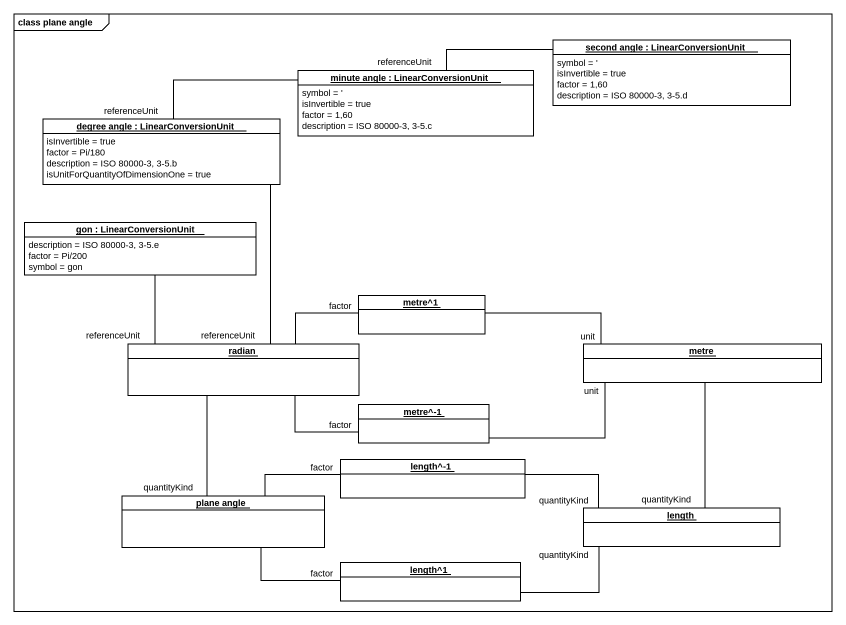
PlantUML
@startuml
mainframe class plane angle
hide circle
hide empty members
object "second angle : LinearConversionUnit" as second_angle #FFFFFF {
  symbol = '
  isInvertible = true
  factor = 1,60
  description = ISO 80000-3, 3-5.d
}
object "minute angle : LinearConversionUnit" as minute_angle #FFFFFF {
  symbol = '
  isInvertible = true
  factor = 1,60
  description = ISO 80000-3, 3-5.c
}
object "degree angle : LinearConversionUnit" as degree_angle #FFFFFF {
  isInvertible = true
  factor = Pi/180
  description = ISO 80000-3, 3-5.b
  isUnitForQuantityOfDimensionOne = true
}
object "gon : LinearConversionUnit" as gon #FFFFFF {
  description = ISO 80000-3, 3-5.e
  factor = Pi/200
  symbol = gon
}
object "metre^1" as metre_1 #FFFFFF
object radian #FFFFFF
object metre #FFFFFF
object "metre^-1" as metre_1_2 #FFFFFF
object "plane angle" as plane_angle #FFFFFF
object "length^-1" as length_1 #FFFFFF
object length #FFFFFF
object "length^1" as length_1_2 #FFFFFF
minute_angle -right- second_angle : referenceUnit
degree_angle -right- minute_angle : referenceUnit
metre_1 -left- radian : factor
radian -up- degree_angle : referenceUnit
radian -up- gon : referenceUnit
radian -- plane_angle : quantityKind
metre -left- metre_1 : unit
metre -left- metre_1_2 : unit
metre -- length : quantityKind
metre_1_2 -left- radian : factor
length_1 -left- plane_angle : factor
length -left- length_1 : quantityKind
length -left- length_1_2 : quantityKind
length_1_2 -left- plane_angle : factor
@enduml
